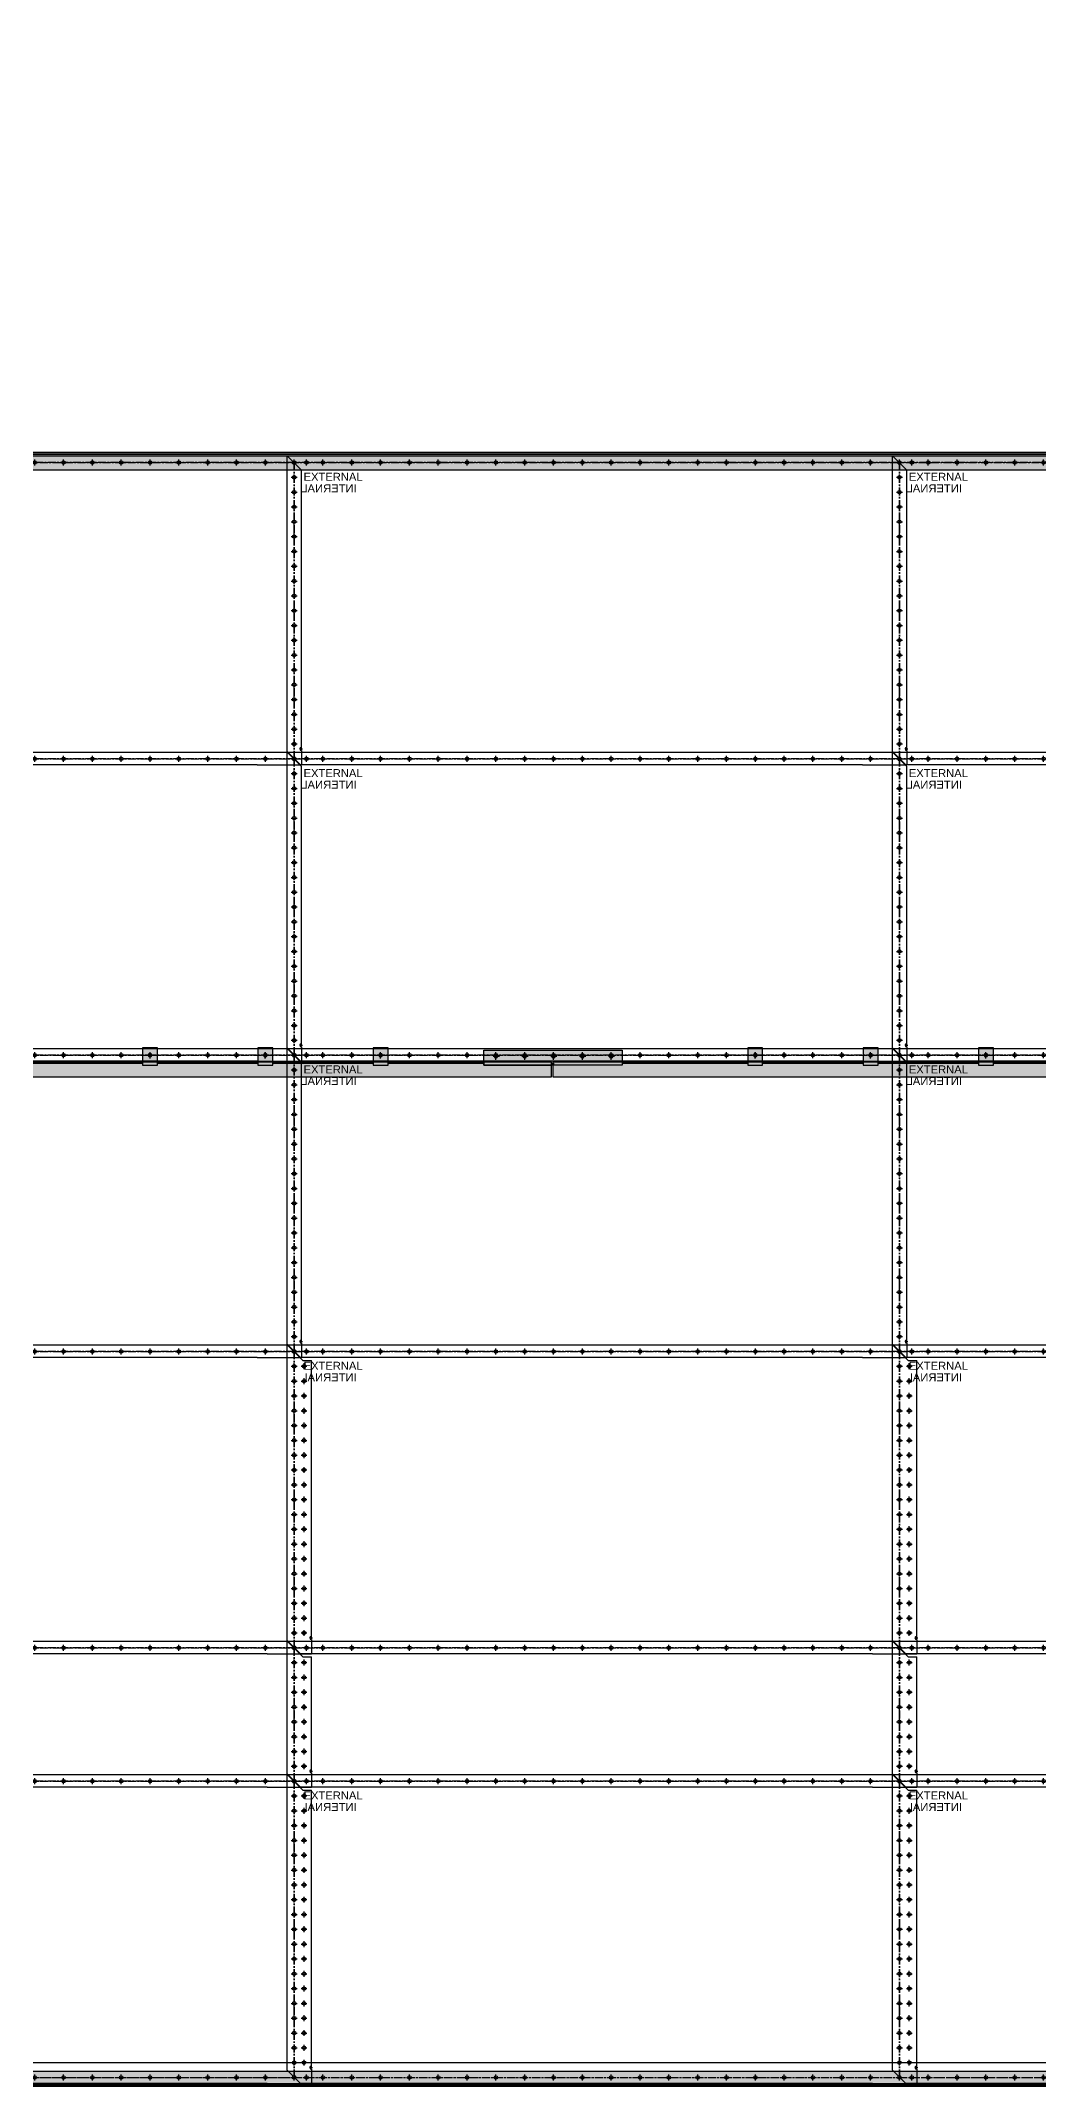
# Model space of a CAD drawing. Header units: millimetres. Extents: x -1425 to 254614, y -45665 to 8786.
# Drawn here: x 13675 to 17711, y -35 to 8247 of the extents above; entities that cross this region are included whole.
import ezdxf

# ---------------------------------------------------------------- set-up
doc = ezdxf.new("R2010")
doc.units = ezdxf.units.MM
doc.header["$PDMODE"] = 4
for name, pattern in [('CENTER', [50.8, 31.75, -6.35, 6.35, -6.35]), ('CENTER2', [28.575, 19.05, -3.175, 3.175, -3.175]), ('HIDDEN', [0.375, 0.25, -0.125])]:
    doc.linetypes.add(name, pattern=pattern)
doc.layers.get('Defpoints').update_dxf_attribs({"color": 9})
for name, color, linetype in [('Bolt Holes', 7, 'Continuous'), ('CENTRELINE', 1, 'CENTER'), ('X 0001 M', 7, 'Continuous'), ('X 1515 M', 8, 'HIDDEN'), ('X 2001 M', 1, 'CENTER2'), ('X 2515 M', 1, 'CENTER'), ('X 5001 H', 8, 'Continuous')]:
    doc.layers.add(name, color=color, linetype=linetype)
doc.styles.add('BIT STD. 2.0', font='isocpeur.ttf', dxfattribs={"height": 2})
doc.styles.add('GG STD. 1.8', font='arial.ttf', dxfattribs={"height": 1.8})
doc.dimstyles.new('BIT STD. 2.0', dxfattribs={"dimtxt": 2, "dimasz": 2, "dimexe": 1, "dimexo": 0.625, "dimgap": 1, "dimtad": 1, "dimdec": 0, "dimdsep": 46, "dimtxsty": 'BIT STD. 2.0', "dimcen": 0, "dimadec": 0, "dimazin": 0, "dimtfac": 1, "dimtdec": 0, "dimtmove": 0, "dimatfit": 3, "dimfxl": 1, "dimtfill": 1, "dimlwd": -1, "dimlwe": -1, "dimarcsym": 0})

# ---------------------------------------------------------------- blocks, each defined once
blk = doc.blocks.new('*D443')
at = {"color": 0, "transparency": 16777216}
blk.add_line((0, 6586.9), (0, 8141.3), dxfattribs=at)
at = {"layer": 'Defpoints', "color": 0, "transparency": 16777216}
for p in [(0, 7541.3), (0, 6540), (36750, 0)]:
    blk.add_point(p, dxfattribs=at)
at = {"color": 0, "transparency": 16777216, "insert": (-150, 7878.8), "char_height": 150, "attachment_point": 5, "rotation": 90, "style": 'BIT STD. 2.0', "bg_fill": 3, "box_fill_scale": 1.1, "bg_fill_color": 256, "bg_fill_true_color": 13158600, "bg_fill_transparency": 0}
blk.add_mtext('360.0%%D', dxfattribs=at)
blk = doc.blocks.new('*U235')
at = {"layer": 'X 5001 H'}
h = blk.add_hatch(color=8, dxfattribs=at)
h.dxf.hatch_style = 1
h.paths.add_polyline_path([(0, 25), (0, -35), (36850, -35), (36850, 25)])
for p, q in [((0, 25), (36850, 25)), ((0, -35), (36850, -35))]:
    blk.add_line(p, q)
blk.add_lwpolyline([(0, 25), (36850, 25), (36850, -35), (0, -35)], close=True)
at = {"layer": 'X 1515 M', "color": 251, "true_color": 0x636466}
blk.add_line((0, -29), (36850, -29), dxfattribs=at)
at = {"layer": 'X 2515 M'}
blk.add_line((-66, 0), (36916, 0), dxfattribs=at)
blk = doc.blocks.new('*U73')
at = {"layer": 'CENTRELINE', "color": 0, "linetype": 'CENTER2', "transparency": 16777216}
for p, q in [((-12, 0), (-1.4, 0)), ((0, 1.4), (0, 12)), ((1.4, 0), (12, 0)), ((0, -12), (0, -1.4))]:
    blk.add_line(p, q, dxfattribs=at)
at = {"layer": 'CENTRELINE', "color": 0, "linetype": 'Continuous', "transparency": 16777216}
for p, q in [((-0.7, 0), (0.7, 0)), ((0, -0.7), (0, 0.7))]:
    blk.add_line(p, q, dxfattribs=at)
blk = doc.blocks.new('14mm DIA HOLE')
blk.add_circle((0, 0), 7)
at = {"layer": 'CENTRELINE', "linetype": 'CENTER2'}
blk.add_blockref('*U73', (0, 0), dxfattribs=at)
blk = doc.blocks.new('*U229')
blk.add_blockref('14mm DIA HOLE', (0, 0))
blk = doc.blocks.new('*U230')
at = {"layer": 'Bolt Holes', "color": 0, "linetype": 'ByBlock', "lineweight": -2, "transparency": 16777216}
for p in [(0, 0), (116.67, 0), (233.34, 0), (350.01, 0), (466.68, 0), (583.35, 0), (700.02, 0), (816.69, 0), (933.36, 0), (1050.03, 0), (1166.7, 0), (1283.37, 0), (1400.04, 0), (1516.71, 0), (1633.38, 0), (1750.05, 0), (1866.72, 0), (1983.39, 0), (2100.06, 0), (0, -1200), (116.67, -1200), (233.34, -1200), (350.01, -1200), (466.68, -1200), (583.35, -1200), (700.02, -1200), (816.69, -1200), (933.36, -1200), (1050.03, -1200), (1166.7, -1200), (1283.37, -1200), (1400.04, -1200), (1516.71, -1200), (1633.38, -1200), (1750.05, -1200), (1866.72, -1200), (1983.39, -1200), (2100.06, -1200)]:
    blk.add_blockref('*U229', p, dxfattribs=at)
blk = doc.blocks.new('*U78')
blk.add_blockref('14mm DIA HOLE', (0, 0))
blk = doc.blocks.new('*U79')
at = {"color": 0, "linetype": 'ByBlock', "lineweight": -2, "transparency": 16777216}
for p in [(0, 0), (0, -60), (0, -120), (0, -180), (0, -240), (0, -300), (0, -360), (0, -420), (0, -480), (0, -540), (0, -600), (0, -660), (0, -720), (0, -780), (0, -840), (0, -900), (0, -960), (0, -1020), (0, -1080)]:
    blk.add_blockref('*U78', p, dxfattribs=at)
blk = doc.blocks.new('Vertical Seam - D (1200)')
blk.add_blockref('*U79', (0, -60))
blk = doc.blocks.new('*U261')
blk.add_blockref('Vertical Seam - D (1200)', (0, 0))
blk = doc.blocks.new('*U262')
blk.add_blockref('Vertical Seam - D (1200)', (40, 0))
blk = doc.blocks.new('*U161')
blk.add_blockref('Vertical Seam - D (1200)', (0, 0))
blk = doc.blocks.new('*U370')
blk.add_blockref('Vertical Seam - D (1200)', (40, 0))
blk = doc.blocks.new('*U138')
at = {"layer": 'X 2001 M', "color": 0, "transparency": 16777216}
for p, q in [((-4.12, 0), (-0.8, 0)), ((0, 0.8), (0, 4.12)), ((0.8, 0), (4.12, 0)), ((0, -4.12), (0, -0.8))]:
    blk.add_line(p, q, dxfattribs=at)
at = {"layer": 'X 2001 M', "color": 0, "linetype": 'Continuous', "transparency": 16777216}
for p, q in [((-0.4, 0), (0.4, 0)), ((0, -0.4), (0, 0.4))]:
    blk.add_line(p, q, dxfattribs=at)
blk = doc.blocks.new('*U135')
for p, q in [((0, 72), (0, 132)), ((0, 58), (0, 0))]:
    blk.add_line(p, q)
blk.add_arc((0, 65), 7, 90, 270)
at = {"layer": 'X 2001 M'}
blk.add_blockref('*U138', (0, 65), dxfattribs=at)
blk = doc.blocks.new('*U153')
for p, q in [((0, 692), (0, 1188)), ((0, 558), (0, 692)), ((0, 132), (0, 558))]:
    blk.add_line(p, q)
blk = doc.blocks.new('*U140')
for p, q in [((-619.6, 0), (-2493.6, 0)), ((-179.6, 0), (-619.6, 0)), ((-179.6, 0), (-165.6, 0)), ((-165.6, 0), (0, 0))]:
    blk.add_line(p, q)
blk = doc.blocks.new('1200 DD (2101)')
for p, q in [((2423.6, 25), (-30, 25)), ((-30, 25), (-30, -1168.6))]:
    blk.add_line(p, q)
for points in [[(2423.6, 25), (2444.4, 4.2, 0.866025), (2454.2, -5.6), (2485.6, -37), (2520, -37)], [(26.4, -1225), (5.6, -1204.2, 0.866025), (-4.2, -1194.4), (-30, -1168.6)]]:
    blk.add_lwpolyline(points, format="xyb")
at = {"layer": 'Defpoints', "color": 1, "linetype": 'CENTER'}
blk.add_lwpolyline([(0, -1200), (2450, -1200), (2450, 0), (0, 0)], close=True, dxfattribs=at)
for name, p in [('14mm DIA HOLE', (0, 0)), ('14mm DIA HOLE', (50, 0)), ('14mm DIA HOLE', (116.7, 0)), ('*U153', (2520, -1225)), ('*U135', (2520, -1225)), ('*U140', (2520, -1225)), ('14mm DIA HOLE', (50, -1200)), ('14mm DIA HOLE', (116.7, -1200)), ('14mm DIA HOLE', (2450, -1200)), ('14mm DIA HOLE', (2500, -1200))]:
    blk.add_blockref(name, p)
at = {"layer": 'Bolt Holes'}
for name, p in [('*U230', (233.4, 0)), ('*U261', (0, 0)), ('*U262', (0, 0)), ('*U161', (2450, 0)), ('*U370', (2450, 0))]:
    blk.add_blockref(name, p, dxfattribs=at)
at = {"layer": 'Defpoints', "insert": (38.2, -41.7), "char_height": 32.4, "width": 6762.895, "attachment_point": 1, "style": 'GG STD. 1.8'}
blk.add_mtext('EXTERNAL', dxfattribs=at)
at = {"layer": 'Defpoints', "extrusion": (0, 0, -1), "insert": (252.9, -88.6), "char_height": 32.4, "width": 6762.895, "attachment_point": 1, "text_direction": (-1, 0, 0), "style": 'GG STD. 1.8'}
blk.add_mtext('INTERNAL', dxfattribs=at)
blk = doc.blocks.new('*U227')
blk.add_blockref('14mm DIA HOLE', (0, 0))
blk = doc.blocks.new('*U228')
at = {"layer": 'Bolt Holes', "color": 0, "linetype": 'ByBlock', "lineweight": -2, "transparency": 16777216}
for p in [(0, 0), (116.67, 0), (233.34, 0), (350.01, 0), (466.68, 0), (583.35, 0), (700.02, 0), (816.69, 0), (933.36, 0), (1050.03, 0), (1166.7, 0), (1283.37, 0), (1400.04, 0), (1516.71, 0), (1633.38, 0), (1750.05, 0), (1866.72, 0), (1983.39, 0), (2100.06, 0), (0, -1200), (116.67, -1200), (233.34, -1200), (350.01, -1200), (466.68, -1200), (583.35, -1200), (700.02, -1200), (816.69, -1200), (933.36, -1200), (1050.03, -1200), (1166.7, -1200), (1283.37, -1200), (1400.04, -1200), (1516.71, -1200), (1633.38, -1200), (1750.05, -1200), (1866.72, -1200), (1983.39, -1200), (2100.06, -1200)]:
    blk.add_blockref('*U227', p, dxfattribs=at)
blk = doc.blocks.new('*U133')
at = {"layer": 'X 2001 M', "color": 0, "transparency": 16777216}
for p, q in [((-4.12, 0), (-0.8, 0)), ((0, 0.8), (0, 4.12)), ((0.8, 0), (4.12, 0)), ((0, -4.12), (0, -0.8))]:
    blk.add_line(p, q, dxfattribs=at)
at = {"layer": 'X 2001 M', "color": 0, "linetype": 'Continuous', "transparency": 16777216}
for p, q in [((-0.4, 0), (0.4, 0)), ((0, -0.4), (0, 0.4))]:
    blk.add_line(p, q, dxfattribs=at)
blk = doc.blocks.new('*U130')
for p, q in [((0, 72), (0, 132)), ((0, 58), (0, 0))]:
    blk.add_line(p, q)
blk.add_arc((0, 65), 7, 90, 270)
at = {"layer": 'X 2001 M'}
blk.add_blockref('*U133', (0, 65), dxfattribs=at)
blk = doc.blocks.new('*U109')
for p, q in [((0, 692), (0, 1193.6)), ((0, 558), (0, 692)), ((0, 132), (0, 558))]:
    blk.add_line(p, q)
blk = doc.blocks.new('*U117')
for p, q in [((-619.6, 0), (-2453.6, 0)), ((-179.6, 0), (-619.6, 0)), ((-179.6, 0), (-165.6, 0)), ((-165.6, 0), (0, 0))]:
    blk.add_line(p, q)
blk = doc.blocks.new('1200 D')
for p, q in [((2423.6, 25), (-30, 25)), ((-30, 25), (-30, -1168.6))]:
    blk.add_line(p, q)
for points in [[(2423.6, 25), (2444.4, 4.2, 0.866025), (2454.2, -5.6), (2480, -31.4)], [(26.4, -1225), (5.6, -1204.2, 0.866025), (-4.2, -1194.4), (-30, -1168.6)]]:
    blk.add_lwpolyline(points, format="xyb")
at = {"layer": 'Defpoints', "color": 1, "linetype": 'CENTER'}
blk.add_lwpolyline([(0, -1200), (2450, -1200), (2450, 0), (0, 0)], close=True, dxfattribs=at)
for name, p in [('14mm DIA HOLE', (0, 0)), ('14mm DIA HOLE', (50, 0)), ('14mm DIA HOLE', (116.7, 0)), ('*U109', (2480, -1225)), ('*U130', (2480, -1225)), ('*U117', (2480, -1225)), ('14mm DIA HOLE', (50, -1200)), ('14mm DIA HOLE', (116.7, -1200)), ('14mm DIA HOLE', (2450, -1200))]:
    blk.add_blockref(name, p)
at = {"layer": 'Bolt Holes'}
for name, p in [('*U228', (233.4, 0)), ('*U161', (0, 0)), ('*U161', (2450, 0))]:
    blk.add_blockref(name, p, dxfattribs=at)
at = {"layer": 'Defpoints', "insert": (38.2, -41.7), "char_height": 32.4, "width": 6762.895, "attachment_point": 1, "style": 'GG STD. 1.8'}
blk.add_mtext('EXTERNAL', dxfattribs=at)
at = {"layer": 'Defpoints', "extrusion": (0, 0, -1), "insert": (252.9, -88.6), "char_height": 32.4, "width": 6762.895, "attachment_point": 1, "text_direction": (-1, 0, 0), "style": 'GG STD. 1.8'}
blk.add_mtext('INTERNAL', dxfattribs=at)
blk = doc.blocks.new('*U172')
blk.add_blockref('14mm DIA HOLE', (0, 0))
blk = doc.blocks.new('*U173')
at = {"layer": 'Bolt Holes', "color": 0, "linetype": 'ByBlock', "lineweight": -2, "transparency": 16777216}
for p in [(0, 0), (116.67, 0), (233.34, 0), (350.01, 0), (466.68, 0), (583.35, 0), (700.02, 0), (816.69, 0), (933.36, 0), (1050.03, 0), (1166.7, 0), (1283.37, 0), (1400.04, 0), (1516.71, 0), (1633.38, 0), (1750.05, 0), (1866.72, 0), (1983.39, 0), (2100.06, 0), (0, -540), (116.67, -540), (233.34, -540), (350.01, -540), (466.68, -540), (583.35, -540), (700.02, -540), (816.69, -540), (933.36, -540), (1050.03, -540), (1166.7, -540), (1283.37, -540), (1400.04, -540), (1516.71, -540), (1633.38, -540), (1750.05, -540), (1866.72, -540), (1983.39, -540), (2100.06, -540)]:
    blk.add_blockref('*U172', p, dxfattribs=at)
blk = doc.blocks.new('*U167')
blk.add_blockref('14mm DIA HOLE', (0, 0))
blk = doc.blocks.new('*U168')
at = {"color": 0, "linetype": 'ByBlock', "lineweight": -2, "transparency": 16777216}
for p in [(0, 0), (0, -60), (0, -120), (0, -180), (0, -240), (0, -300), (0, -360), (0, -420)]:
    blk.add_blockref('*U167', p, dxfattribs=at)
blk = doc.blocks.new('Vertical Seam - D (540)')
blk.add_blockref('*U168', (0, -60))
blk = doc.blocks.new('*U171')
blk.add_blockref('Vertical Seam - D (540)', (0, 0))
blk = doc.blocks.new('*U318')
blk.add_blockref('Vertical Seam - D (540)', (40, 0))
blk = doc.blocks.new('*U317')
blk.add_blockref('Vertical Seam - D (540)', (0, 0))
blk = doc.blocks.new('*U336')
blk.add_blockref('Vertical Seam - D (540)', (40, 0))
blk = doc.blocks.new('*U184')
for p, q in [((-619.6, 0), (-2493.6, 0)), ((-179.6, 0), (-619.6, 0)), ((-179.6, 0), (-165.6, 0)), ((-165.6, 0), (0, 0))]:
    blk.add_line(p, q)
blk = doc.blocks.new('*U176')
at = {"layer": 'X 2001 M', "color": 0, "transparency": 16777216}
for p, q in [((-4.12, 0), (-0.8, 0)), ((0, 0.8), (0, 4.12)), ((0.8, 0), (4.12, 0)), ((0, -4.12), (0, -0.8))]:
    blk.add_line(p, q, dxfattribs=at)
at = {"layer": 'X 2001 M', "color": 0, "linetype": 'Continuous', "transparency": 16777216}
for p, q in [((-0.4, 0), (0.4, 0)), ((0, -0.4), (0, 0.4))]:
    blk.add_line(p, q, dxfattribs=at)
blk = doc.blocks.new('*U174')
for p, q in [((0, 72), (0, 132)), ((0, 58), (0, 0))]:
    blk.add_line(p, q)
blk.add_arc((0, 65), 7, 90, 270)
at = {"layer": 'X 2001 M'}
blk.add_blockref('*U176', (0, 65), dxfattribs=at)
blk = doc.blocks.new('*U307')
for p, q in [((0, 692), (0, 840.3)), ((0, 558), (0, 692)), ((0, 444.3), (0, 558))]:
    blk.add_line(p, q)
blk = doc.blocks.new('540 SD')
for p, q in [((2423.6, 25), (-30, 25)), ((-30, 25), (-30, -508.6))]:
    blk.add_line(p, q)
for points in [[(2423.6, 25), (2444.4, 4.2, 0.866025), (2454.2, -5.6), (2485.6, -37), (2520, -37)], [(26.4, -565), (5.6, -544.2, 0.866025), (-4.2, -534.4), (-30, -508.6)]]:
    blk.add_lwpolyline(points, format="xyb")
at = {"layer": 'Defpoints', "color": 1, "linetype": 'CENTER'}
blk.add_lwpolyline([(0, -540), (2450, -540), (2450, 0), (0, 0)], close=True, dxfattribs=at)
for name, p in [('14mm DIA HOLE', (0, 0)), ('14mm DIA HOLE', (50, 0)), ('14mm DIA HOLE', (116.7, 0)), ('*U307', (2520, -877.3)), ('*U174', (2520, -565)), ('*U184', (2520, -565)), ('14mm DIA HOLE', (50, -540)), ('14mm DIA HOLE', (116.7, -540)), ('14mm DIA HOLE', (2450, -540)), ('14mm DIA HOLE', (2500, -540))]:
    blk.add_blockref(name, p)
at = {"layer": 'Bolt Holes'}
for name, p in [('*U173', (233.4, 0)), ('*U171', (0, 0)), ('*U318', (0, 0)), ('*U317', (2450, 0)), ('*U336', (2450, 0))]:
    blk.add_blockref(name, p, dxfattribs=at)
blk = doc.blocks.new('VERTICAL SEAM')
for name, p in [('1200 D', (-2450, 6540)), ('1200 D', (-2450, 5340)), ('1200 D', (-2450, 4140)), ('1200 DD (2101)', (-2450, 2940)), ('540 SD', (-2450, 1740)), ('1200 DD (2101)', (-2450, 1200))]:
    blk.add_blockref(name, p)
blk = doc.blocks.new('*D441')
at = {"color": 0, "transparency": 16777216}
blk.add_line((9187.5, 6661.9), (9187.5, 8216.3), dxfattribs=at)
at = {"layer": 'Defpoints', "color": 0, "transparency": 16777216}
for p in [(9187.5, 7616.3), (9187.5, 6615), (36750, 0)]:
    blk.add_point(p, dxfattribs=at)
at = {"color": 0, "transparency": 16777216, "insert": (9037.5, 7953.8), "char_height": 150, "attachment_point": 5, "rotation": 90, "style": 'BIT STD. 2.0', "bg_fill": 3, "box_fill_scale": 1.1, "bg_fill_color": 256, "bg_fill_true_color": 13158600, "bg_fill_transparency": 0}
blk.add_mtext('270.0%%D', dxfattribs=at)
blk = doc.blocks.new('*U237')
at = {"layer": 'X 5001 H'}
h = blk.add_hatch(color=8, dxfattribs=at)
h.dxf.hatch_style = 1
h.paths.add_polyline_path([(0, 30), (0, -40), (36810, -40), (36810, 30)])
for p, q in [((0, 30), (36810, 30)), ((0, -40), (36810, -40))]:
    blk.add_line(p, q)
blk.add_lwpolyline([(0, 30), (36810, 30), (36810, -40), (0, -40)], close=True)
at = {"layer": 'X 1515 M', "color": 251, "true_color": 0x636466}
blk.add_line((0, -34), (36810, -34), dxfattribs=at)
at = {"layer": 'X 2515 M'}
blk.add_line((-66, 0), (36876, 0), dxfattribs=at)
blk = doc.blocks.new('*D433')
at = {"color": 0, "transparency": 16777216}
for p, q in [((3675, 1751.3), (3675, 2531.3)), ((3675, 1451.3), (3675, 1751.3)), ((3675, 646.9), (3675, 1451.3))]:
    blk.add_line(p, q, dxfattribs=at)
at = {"layer": 'Defpoints', "color": 0, "transparency": 16777216}
for p in [(3675, 2051.3), (3675, 600), (36750, 0)]:
    blk.add_point(p, dxfattribs=at)
at = {"color": 0, "transparency": 16777216, "insert": (3525, 2328.8), "char_height": 150, "attachment_point": 5, "rotation": 90, "style": 'BIT STD. 2.0', "bg_fill": 3, "box_fill_scale": 1.1, "bg_fill_color": 256, "bg_fill_true_color": 13158600, "bg_fill_transparency": 0}
blk.add_mtext('TBC%%D', dxfattribs=at)
blk = doc.blocks.new('14 HOLE')
at = {"layer": 'X 0001 M'}
blk.add_circle((0, 0), 7, dxfattribs=at)
at = {"layer": 'X 2001 M'}
for p, q in [((-14, 0), (14, 0)), ((0, -14), (0, 14))]:
    blk.add_line(p, q, dxfattribs=at)
blk = doc.blocks.new('70x70x6 WS')
at = {"layer": 'X 5001 H', "true_color": 0x939598}
h = blk.add_hatch(color=252, dxfattribs=at)
h.dxf.hatch_style = 1
h.paths.add_polyline_path([(789, 134), (789, 64), (849, 64), (849, 134)])
h.paths.add_polyline_path([(1256, 134), (1256, 64), (1316, 64), (1316, 134)])
h.paths.add_polyline_path([(1723, 64), (1783, 64), (1783, 134), (1723, 134)])
h.paths.add_polyline_path([(2170, 124), (2170, 64), (2730, 64), (2730, 124)])
h = blk.add_hatch(color=252, dxfattribs=at)
h.dxf.hatch_style = 1
h.paths.add_polyline_path([(2445, 16), (2445, 70), (2170, 70), (2170, 76), (0, 76), (0, 16)])
blk.add_line((2445, 70), (2455, 70))
for points in [[(789, 64), (849, 64), (849, 134), (789, 134)], [(1256, 64), (1316, 64), (1316, 134), (1256, 134)], [(1723, 64), (1783, 64), (1783, 134), (1723, 134)], [(2170, 124), (2730, 124), (2730, 64), (2170, 64)], [(2445, 76), (0, 76), (0, 16), (2445, 16)]]:
    blk.add_lwpolyline(points, close=True)
at = {"layer": 'X 5001 H', "linetype": 'HIDDEN'}
for p, q in [((789, 70), (280, 70)), ((1256, 70), (849, 70)), ((1723, 70), (1316, 70)), ((2170, 70), (1783, 70))]:
    blk.add_line(p, q, dxfattribs=at)
for points in [[(280, 76), (280, 64), (0, 64)], [(789, 76), (789, 64), (849, 64), (849, 76)], [(1256, 76), (1256, 64), (1316, 64), (1316, 76)], [(1723, 76), (1723, 64), (1783, 64), (1783, 76)], [(2170, 76), (2170, 64), (2445, 64)]]:
    blk.add_lwpolyline(points, dxfattribs=at)
at = {"layer": 'X 0001 M', "xscale": -1}
for p in [(819.3, 104), (1286, 104), (1752.6, 104), (2219.3, 99), (2336, 99), (2452.6, 99), (2569.3, 99), (2686, 99)]:
    blk.add_blockref('14 HOLE', p, dxfattribs=at)
blk = doc.blocks.new('*U427')
blk.add_blockref('70x70x6 WS', (-1365, -67))
blk = doc.blocks.new('*U428')
at = {"color": 0, "linetype": 'ByBlock', "lineweight": -2, "transparency": 16777216}
for p in [(14700, 0), (17150, 0)]:
    blk.add_blockref('*U427', p, dxfattribs=at)

msp = doc.modelspace()

# ---------------------------------------------------------------- dimensions: what is measured, and where the dimension line sits
at = {"color": 1}
dim = msp.add_ordinate_dim(feature_location=(0, 6540), offset=(0, 1001.2681), dtype=1, origin=(36750, 0), dimstyle='BIT STD. 2.0', override={"dimdec": 1, "dimlfac": 0.009796, "dimzin": 0, "dimpost": '%%D'}, dxfattribs=at)
dim.commit()
dim.dimension.update_dxf_attribs({"geometry": '*D443', "text_midpoint": (-150, 7878.7681)})

# ---------------------------------------------------------------- next in the draw order: linework, layer by layer
at = {"color": 112}
msp.add_line((-70, 60), (36750, 60), dxfattribs=at)

# ---------------------------------------------------------------- next in the draw order: block references
for name, p in [('VERTICAL SEAM', (14700, 0)), ('VERTICAL SEAM', (17150, 0)), ('VERTICAL SEAM', (19600, 0)), ('*U235', (-70, 0))]:
    msp.add_blockref(name, p)

# ---------------------------------------------------------------- next in the draw order: dimensions: what is measured, and where the dimension line sits
at = {"color": 1}
dim = msp.add_ordinate_dim(feature_location=(9187.5, 6615), offset=(0, 1001.2681), dtype=1, origin=(36750, 0), dimstyle='BIT STD. 2.0', override={"dimdec": 1, "dimlfac": 0.009796, "dimzin": 0, "dimpost": '%%D'}, dxfattribs=at)
dim.commit()
dim.dimension.update_dxf_attribs({"geometry": '*D441', "text_midpoint": (9037.5, 7953.7681)})

# ---------------------------------------------------------------- next in the draw order: block references
at = {"xscale": -1, "rotation": 180}
msp.add_blockref('*U237', (-30, 6540), dxfattribs=at)
msp.add_blockref('*U428', (-37.6527, 4103))

# ---------------------------------------------------------------- next in the draw order: dimensions: what is measured, and where the dimension line sits
at = {"color": 1}
dim = msp.add_ordinate_dim(feature_location=(3675, 600), offset=(0.0489, 1451.2681), dtype=1, origin=(36750, 0), text='TBC%%D', dimstyle='BIT STD. 2.0', override={"dimdec": 1, "dimlfac": 0.009796, "dimzin": 0, "dimpost": '%%D'}, dxfattribs=at)
dim.commit()
dim.dimension.update_dxf_attribs({"geometry": '*D433', "text_midpoint": (3525.0489, 2328.7681)})

doc.saveas('drawing.dxf')
